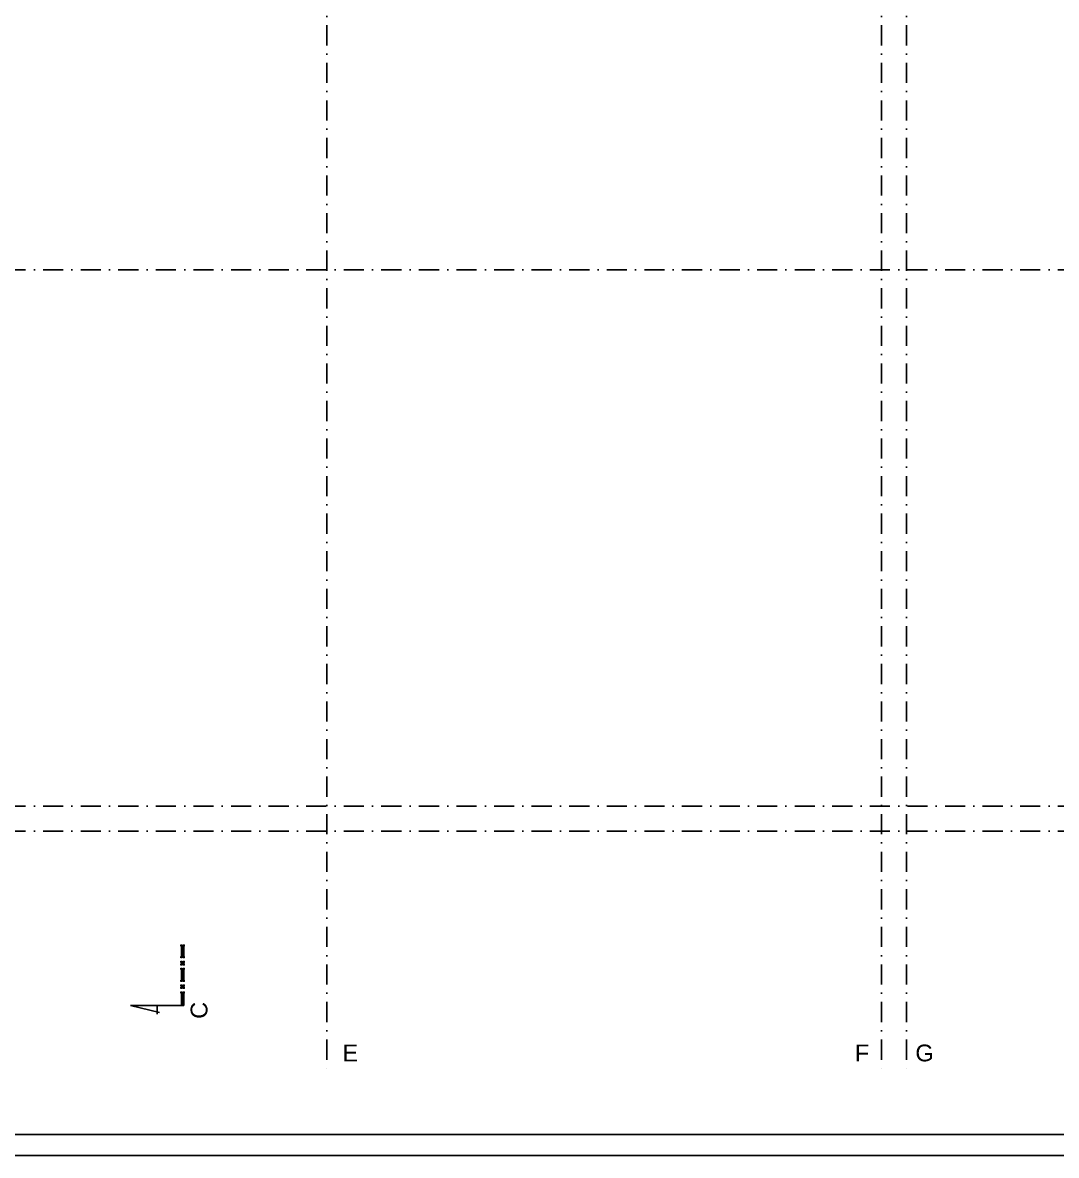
# Model space of a CAD drawing. Extents: x 4511820 to 5180432, y -1526536 to -944957.
# Drawn here: x 5112397 to 5124722, y -1402989 to -1389478 of the extents above; entities that cross this region are included whole.
import ezdxf

# ---------------------------------------------------------------- set-up
doc = ezdxf.new("R2010")
doc.units = 0
doc.header["$MEASUREMENT"] = 0
doc.linetypes.add('BODKOCIARKOVANA_3', pattern=[5.6, 3, -1.3, 0, -1.3])
doc.layers.add('osi', color=253, linetype='CONTINUOUS')
doc.layers.add('TENKÁ', color=7, linetype='CONTINUOUS')
doc.styles.add('styl1', font='arial.ttf')

msp = doc.modelspace()

# ---------------------------------------------------------------- hatches: boundary and pattern name
at = {"layer": 'TENKÁ'}
h = msp.add_hatch(color=256, dxfattribs=at)
h.dxf.hatch_style = 1
h.paths.add_polyline_path([(5114316.625, -1400625.673), (5114290.75, -1400625.673), (5114290.75, -1400484.548), (5114316.625, -1400484.548)])
h = msp.add_hatch(color=256, dxfattribs=at)
h.dxf.hatch_style = 1
h.paths.add_polyline_path([(5114316.625, -1400710.798), (5114290.75, -1400710.798), (5114290.75, -1400680.548), (5114316.625, -1400680.548)])
h = msp.add_hatch(color=256, dxfattribs=at)
h.dxf.hatch_style = 1
h.paths.add_polyline_path([(5114316.625, -1400765.673), (5114316.625, -1400906.798), (5114290.75, -1400906.798), (5114290.75, -1400765.673)])
h = msp.add_hatch(color=256, dxfattribs=at)
h.dxf.hatch_style = 1
h.paths.add_polyline_path([(5114316.625, -1400991.923), (5114290.75, -1400991.923), (5114290.75, -1400961.673), (5114316.625, -1400961.673)])
h = msp.add_hatch(color=256, dxfattribs=at)
h.dxf.hatch_style = 1
h.paths.add_polyline_path([(5114316.625, -1401046.798), (5114316.625, -1401200.423), (5114290.75, -1401200.423), (5114290.75, -1401046.798)])

# ---------------------------------------------------------------- linework, layer by layer
at = {"layer": 'osi', "linetype": 'BODKOCIARKOVANA_3', "ltscale": 80}
for p, q in [((5116022.5, -1371584.954), (5116022.5, -1401996.195)), ((5122637.5, -1371584.954), (5122637.5, -1401996.195)), ((5122937.5, -1371584.954), (5122937.5, -1401996.195)), ((5157242.5, -1392428.048), (5093572.5, -1392428.048)), ((5157242.5, -1398823.048), (5093572.5, -1398823.048)), ((5157242.5, -1399123.048), (5093572.5, -1399123.048))]:
    msp.add_line(p, q, dxfattribs=at)
at = {"layer": 'TENKÁ'}
for p, q in [((5114274.5, -1400484.548), (5114331.5, -1400484.548)), ((5114290.75, -1400638.173), (5114290.75, -1400472.048)), ((5114316.625, -1400638.173), (5114316.625, -1400472.048)), ((5114274.5, -1400625.673), (5114331.5, -1400625.673)), ((5114274.5, -1400680.548), (5114331.5, -1400680.548)), ((5114290.75, -1400723.298), (5114290.75, -1400668.048)), ((5114316.625, -1400723.298), (5114316.625, -1400668.048)), ((5114274.5, -1400710.798), (5114331.5, -1400710.798)), ((5114274.5, -1400765.673), (5114331.5, -1400765.673)), ((5114290.75, -1400919.298), (5114290.75, -1400753.173)), ((5114316.625, -1400919.298), (5114316.625, -1400753.173)), ((5114274.5, -1400906.798), (5114331.5, -1400906.798)), ((5114290.75, -1401004.423), (5114290.75, -1400949.173)), ((5114316.625, -1401004.423), (5114316.625, -1400949.173)), ((5114274.5, -1400961.673), (5114331.5, -1400961.673)), ((5114274.5, -1400991.923), (5114331.5, -1400991.923)), ((5114274.5, -1401046.798), (5114331.5, -1401046.798)), ((5114290.75, -1401200.423), (5114290.75, -1401034.298)), ((5114316.625, -1401200.423), (5114316.625, -1401034.298)), ((5113681.625, -1401200.423), (5114316.625, -1401200.423)), ((5114030.25, -1401283.548), (5113681.625, -1401200.423)), ((5113999.125, -1401200.423), (5113999.125, -1401303.673))]:
    msp.add_line(p, q, dxfattribs=at)
at = {"layer": 'TENKÁ', "color": 7}
for p, q in [((5169682, -1402738.866), (5091391, -1402738.866)), ((5169932, -1402988.866), (5091141, -1402988.866))]:
    msp.add_line(p, q, dxfattribs=at)

# ---------------------------------------------------------------- texts
at = {"layer": 'TENKÁ', "ltscale": 0.25, "style": 'styl1'}
msp.add_text('C', height=200, rotation=90, dxfattribs=at).set_placement((5114599.942, -1401360.5))
for s, p in [('E', (5116211.054, -1401867.82)), ('F', (5122320.054, -1401867.82)), ('G', (5123041.554, -1401867.82))]:
    msp.add_text(s, height=200, dxfattribs=at).set_placement(p)

doc.saveas('drawing.dxf')
